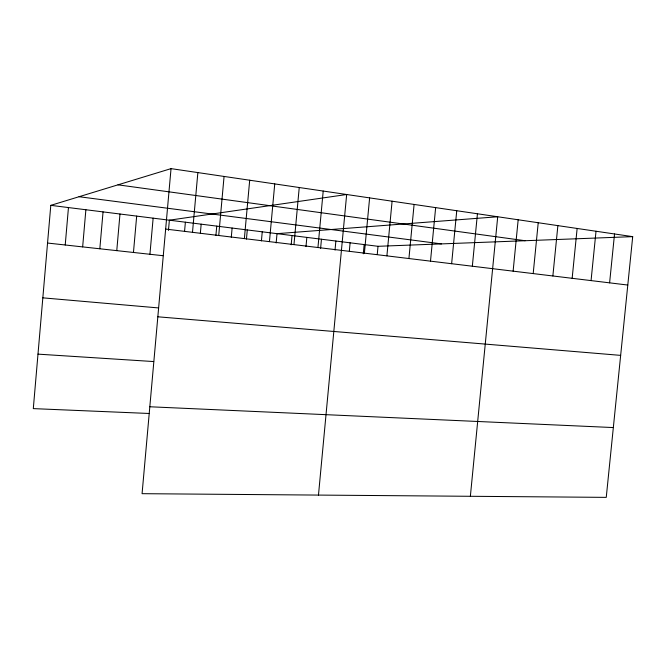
<?xml version="1.0" encoding="UTF-8"?>
<svg xmlns="http://www.w3.org/2000/svg" width="666" height="666" viewBox="0 0 666 666"><rect width="100%" height="100%" fill="white"/><g stroke="black" fill="none" stroke-linecap="round" stroke-linejoin="round"><path stroke-width="1" d="M171.037 168.631L142.074 493.681L606.251 497.369L632.7 236.646L171.037 168.631L50.791 205.353L33.3 408.616L149.067 413.478M65.226 244.988L68.456 207.567M82.651 246.895L85.881 209.748M99.825 248.776L103.047 211.896M116.766 250.632L119.98 214.011M133.458 252.464L136.672 216.1M149.933 254.27L153.138 218.157M168.456 230.436L169.372 220.188L346.661 194.505L318.473 495.079M184.557 231.352L185.381 222.194M192.491 232.317L197.86 172.586M200.349 233.267L201.174 224.176M215.909 235.423L216.75 226.124M218.723 235.498L224.067 176.448M231.285 237.279L232.118 228.047M244.364 238.603L249.692 180.22M246.445 239.119L247.286 229.945M261.413 240.925L262.246 231.818M269.439 241.641L274.742 183.916M276.157 242.99L277.014 233.666L497.71 216.758L470.363 496.287M291.175 244.805L292.033 235.539M293.964 244.613L299.242 187.521M305.985 246.595L306.843 237.396M317.948 247.519L323.21 191.05M320.604 248.36L321.453 239.227M335.023 250.108L335.872 241.025M349.334 251.074L350.108 242.807M363.278 253.804L364.152 244.564M364.402 253.147L369.622 197.885M377.247 254.462L378.022 246.303L632.7 236.646M386.896 255.869L392.091 201.199M408.924 258.541L414.094 204.437M430.494 261.155L435.647 207.617M451.631 263.711L456.751 210.722M472.336 266.217L477.439 213.769M513.12 271.162L518.173 219.772M533.191 273.593L538.22 222.727M552.863 275.974L557.875 225.624M572.152 278.313L577.139 228.463M591.058 280.602L596.02 231.244M609.606 282.85L614.535 233.966M149.817 406.768L613.336 427.564M37.987 354.137L153.696 361.563M157.834 316.8L620.654 355.378M42.832 297.844L158.475 307.925M47.544 243.048L163.128 255.719M165.651 229.071L627.788 285.048M50.791 205.353L378.022 246.303M79.054 196.72L441.5 243.898M117.99 184.832L525.174 240.726"/></g></svg>
